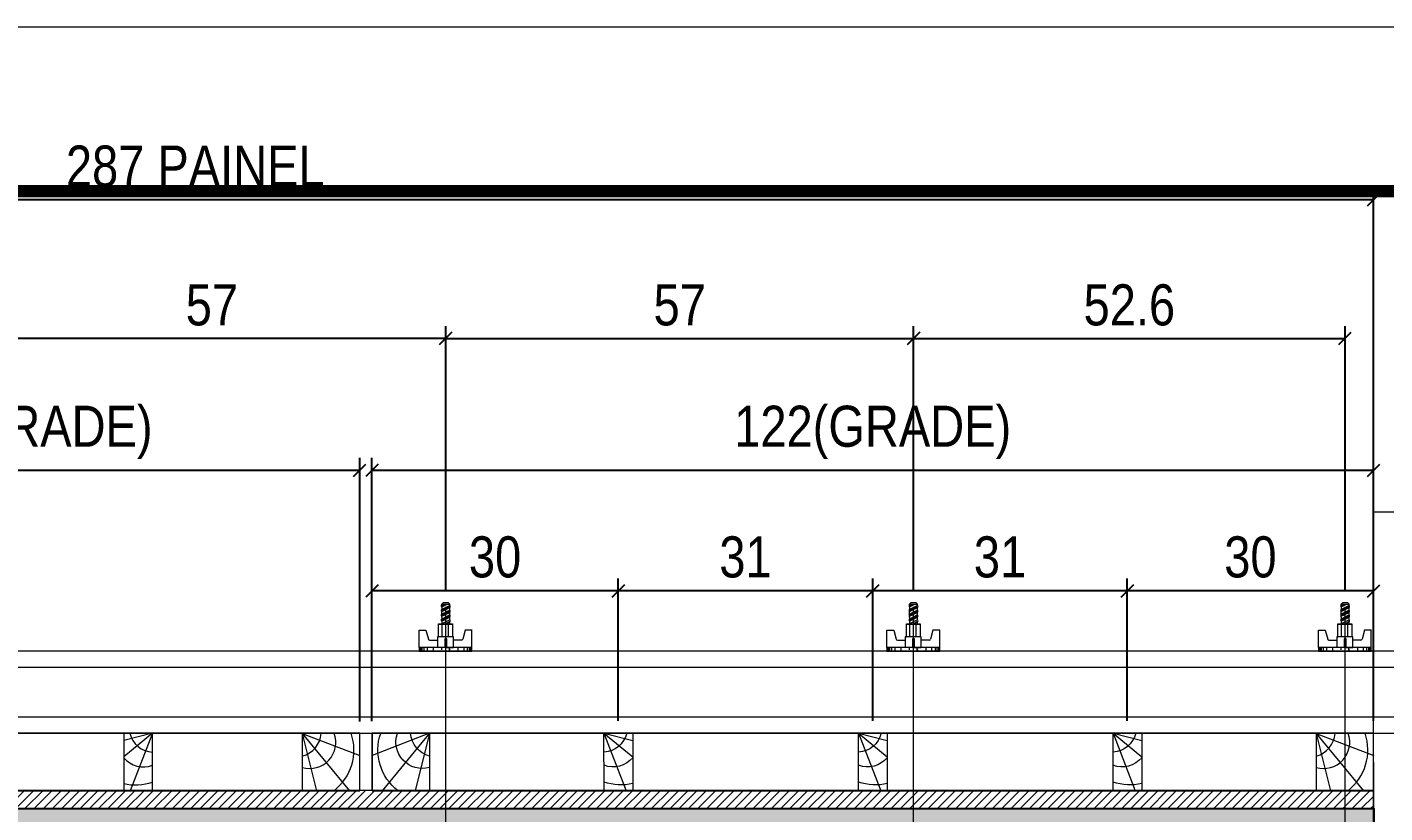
# Model space of a CAD drawing. Extents: x 14400 to 27878, y -21631 to 6985.
# Drawn here: x 16668.6 to 16999.3, y 3347.5 to 3539 of the extents above; entities that cross this region are included whole.
import ezdxf

# ---------------------------------------------------------------- set-up
doc = ezdxf.new("R2010")
doc.units = 0
doc.linetypes.add('DASHED', pattern=[0.75, 0.5, -0.25])
doc.layers.add('CHAPA', color=1, linetype='Continuous')
doc.layers.add('COTA', color=241, linetype='Continuous')
for name, color, linetype, lineweight in [('Folhas', 255, 'Continuous', 9), ('Hachura', 251, 'Continuous', 9), ('Madeira', 126, 'Continuous', 18), ('Perfil Metálico', 224, 'Continuous', 18), ('SARRAFO DE PRESSAO', 251, 'DASHED', 9)]:
    doc.layers.add(name, color=color, linetype=linetype, lineweight=lineweight)
doc.styles.add('COTA TECNICA 2X', font='techl___.ttf', dxfattribs={"height": 10})
doc.dimstyles.new('SECAO PILAR', dxfattribs={"dimtxt": 10, "dimasz": 3, "dimexe": 3, "dimexo": 3, "dimgap": 3, "dimtad": 1, "dimdec": 1, "dimlfac": 0.5, "dimzin": 12, "dimdsep": 46, "dimtxsty": 'COTA TECNICA 2X', "dimblk1": 'OBLIQUE', "dimblk2": 'OBLIQUE', "dimsah": 1, "dimcen": 0.9, "dimclrd": 256, "dimclre": 256, "dimclrt": 256, "dimadec": 1, "dimazin": 3, "dimtfac": 1, "dimtdec": 1, "dimtmove": 0, "dimatfit": 3, "dimfxl": 1, "dimtolj": 1, "dimtzin": 12, "dimarcsym": 0})

# ---------------------------------------------------------------- blocks, each defined once
blk = doc.blocks.new('9999999999')
at = {"layer": 'Folhas'}
blk.add_lwpolyline([(98138.98, 34190.21), (99623.98, 34190.21), (99623.98, 35240.21), (98138.98, 35240.21)], close=True, dxfattribs=at)
at = {"layer": 'Folhas', "color": 30, "const_width": 3}
blk.add_lwpolyline([(98213.98, 34230.21), (99583.98, 34230.21), (99583.98, 35200.21), (98213.98, 35200.21)], close=True, dxfattribs=at)
blk = doc.blocks.new('PONTALETE')
at = {"layer": 'Madeira'}
for q in [(2.71, 7), (7, 5.76), (7, 1.74)]:
    blk.add_line((0, 0), q, dxfattribs=at)
blk.add_lwpolyline([(0, 0), (7, 0), (7, 7), (0, 7)], close=True, dxfattribs=at)
for centre, radius, start, end in [((2.04, 0.06), 6.23, 37.2818, 109.0913), ((1.09, 0.9), 3.19, 343.603, 109.9847), ((-0.21, -0.78), 3.09, 14.6322, 86.0383)]:
    blk.add_arc(centre, radius, start, end, dxfattribs=at)
blk = doc.blocks.new('MEIO PONTALETE')
at = {"layer": 'Madeira'}
for q in [(2.71, 7), (3.5, 2.88), (3.5, 0.87)]:
    blk.add_line((0, 0), q, dxfattribs=at)
blk.add_lwpolyline([(0, 0), (3.5, 0), (3.5, 7), (0, 7)], close=True, dxfattribs=at)
for centre, radius, start, end in [((2.04, 0.06), 6.23, 76.4499, 109.0913), ((1.09, 0.9), 3.19, 40.9063, 109.9847), ((-0.21, -0.78), 3.09, 14.6322, 86.0383)]:
    blk.add_arc(centre, radius, start, end, dxfattribs=at)
blk = doc.blocks.new('_Oblique')
at = {"color": 0, "linetype": 'ByBlock', "lineweight": -2}
blk.add_line((-0.5, -0.5), (0.5, 0.5), dxfattribs=at)
blk = doc.blocks.new('*D1422')
at = {"layer": 'COTA', "lineweight": -2, "transparency": 16777216}
for p, q in [((23398.02, 894.9), (23398.02, 929.61)), ((23458.02, 894.91), (23458.02, 929.61)), ((23458.02, 926.61), (23398.02, 926.61))]:
    blk.add_line(p, q, dxfattribs=at)
at = {"layer": 'Defpoints', "color": 0, "transparency": 16777216}
for p in [(23398.02, 926.61), (23398.02, 891.9), (23458.02, 891.91)]:
    blk.add_point(p, dxfattribs=at)
at = {"layer": 'COTA', "lineweight": -2, "transparency": 16777216, "xscale": 3, "yscale": 3, "zscale": 3, "rotation": 180}
blk.add_blockref('_Oblique', (23398.02, 926.61), dxfattribs=at)
at = {"layer": 'COTA', "lineweight": -2, "transparency": 16777216, "xscale": 3, "yscale": 3, "zscale": 3}
blk.add_blockref('_Oblique', (23458.02, 926.61), dxfattribs=at)
at = {"layer": 'COTA', "transparency": 16777216, "insert": (23428.02, 934.83), "char_height": 10, "attachment_point": 5, "style": 'COTA TECNICA 2X'}
blk.add_mtext('\\A1;30', dxfattribs=at)
blk = doc.blocks.new('*D1423')
at = {"layer": 'COTA', "lineweight": -2, "transparency": 16777216}
for p, q in [((23214.03, 894.89), (23214.03, 959.03)), ((23214.03, 956.03), (23458.02, 956.03)), ((23458.02, 894.91), (23458.02, 959.03))]:
    blk.add_line(p, q, dxfattribs=at)
at = {"layer": 'Defpoints', "color": 0, "transparency": 16777216}
for p in [(23458.02, 956.03), (23214.03, 891.89), (23458.02, 891.91)]:
    blk.add_point(p, dxfattribs=at)
at = {"layer": 'COTA', "lineweight": -2, "transparency": 16777216, "xscale": 3, "yscale": 3, "zscale": 3, "rotation": 180}
blk.add_blockref('_Oblique', (23214.03, 956.03), dxfattribs=at)
at = {"layer": 'COTA', "lineweight": -2, "transparency": 16777216, "xscale": 3, "yscale": 3, "zscale": 3}
blk.add_blockref('_Oblique', (23458.02, 956.03), dxfattribs=at)
at = {"layer": 'COTA', "transparency": 16777216, "insert": (23336.02, 965.25), "char_height": 10, "attachment_point": 5, "style": 'COTA TECNICA 2X'}
blk.add_mtext('\\A1;122(GRADE)', dxfattribs=at)
blk = doc.blocks.new('*D1424')
at = {"layer": 'COTA', "lineweight": -2, "transparency": 16777216}
for p, q in [((23336.02, 894.9), (23336.02, 929.61)), ((23398.02, 894.9), (23398.02, 929.61)), ((23398.02, 926.61), (23336.02, 926.61))]:
    blk.add_line(p, q, dxfattribs=at)
at = {"layer": 'Defpoints', "color": 0, "transparency": 16777216}
for p in [(23336.02, 926.61), (23336.02, 891.9), (23398.02, 891.9)]:
    blk.add_point(p, dxfattribs=at)
at = {"layer": 'COTA', "lineweight": -2, "transparency": 16777216, "xscale": 3, "yscale": 3, "zscale": 3, "rotation": 180}
blk.add_blockref('_Oblique', (23336.02, 926.61), dxfattribs=at)
at = {"layer": 'COTA', "lineweight": -2, "transparency": 16777216, "xscale": 3, "yscale": 3, "zscale": 3}
blk.add_blockref('_Oblique', (23398.02, 926.61), dxfattribs=at)
at = {"layer": 'COTA', "transparency": 16777216, "insert": (23367.02, 934.83), "char_height": 10, "attachment_point": 5, "style": 'COTA TECNICA 2X'}
blk.add_mtext('\\A1;31', dxfattribs=at)
blk = doc.blocks.new('*D1425')
at = {"layer": 'COTA', "lineweight": -2, "transparency": 16777216}
for p, q in [((23274.02, 894.9), (23274.02, 929.61)), ((23336.02, 894.9), (23336.02, 929.61)), ((23336.02, 926.61), (23274.02, 926.61))]:
    blk.add_line(p, q, dxfattribs=at)
at = {"layer": 'Defpoints', "color": 0, "transparency": 16777216}
for p in [(23274.02, 926.61), (23274.02, 891.9), (23336.02, 891.9)]:
    blk.add_point(p, dxfattribs=at)
at = {"layer": 'COTA', "lineweight": -2, "transparency": 16777216, "xscale": 3, "yscale": 3, "zscale": 3, "rotation": 180}
blk.add_blockref('_Oblique', (23274.02, 926.61), dxfattribs=at)
at = {"layer": 'COTA', "lineweight": -2, "transparency": 16777216, "xscale": 3, "yscale": 3, "zscale": 3}
blk.add_blockref('_Oblique', (23336.02, 926.61), dxfattribs=at)
at = {"layer": 'COTA', "transparency": 16777216, "insert": (23305.02, 934.83), "char_height": 10, "attachment_point": 5, "style": 'COTA TECNICA 2X'}
blk.add_mtext('\\A1;31', dxfattribs=at)
blk = doc.blocks.new('*D1426')
at = {"layer": 'COTA', "lineweight": -2, "transparency": 16777216}
for p, q in [((23214.03, 894.9), (23214.03, 929.61)), ((23274.02, 894.9), (23274.02, 929.61)), ((23274.02, 926.61), (23214.03, 926.61))]:
    blk.add_line(p, q, dxfattribs=at)
at = {"layer": 'Defpoints', "color": 0, "transparency": 16777216}
for p in [(23214.03, 926.61), (23214.03, 891.9), (23274.02, 891.9)]:
    blk.add_point(p, dxfattribs=at)
at = {"layer": 'COTA', "lineweight": -2, "transparency": 16777216, "xscale": 3, "yscale": 3, "zscale": 3, "rotation": 180}
blk.add_blockref('_Oblique', (23214.03, 926.61), dxfattribs=at)
at = {"layer": 'COTA', "lineweight": -2, "transparency": 16777216, "xscale": 3, "yscale": 3, "zscale": 3}
blk.add_blockref('_Oblique', (23274.02, 926.61), dxfattribs=at)
at = {"layer": 'COTA', "transparency": 16777216, "insert": (23244.02, 934.83), "char_height": 10, "attachment_point": 5, "style": 'COTA TECNICA 2X'}
blk.add_mtext('\\A1;30', dxfattribs=at)
blk = doc.blocks.new('*D1450')
at = {"layer": 'COTA', "lineweight": -2, "transparency": 16777216}
for p, q in [((22883.96, 894.96), (22883.96, 1025.02)), ((22883.96, 1022.02), (23458.02, 1022.02)), ((23458.02, 948.9), (23458.02, 1025.02))]:
    blk.add_line(p, q, dxfattribs=at)
at = {"layer": 'Defpoints', "color": 0, "transparency": 16777216}
for p in [(23458.02, 1022.02), (23458.02, 945.9), (22883.96, 891.96)]:
    blk.add_point(p, dxfattribs=at)
at = {"layer": 'COTA', "lineweight": -2, "transparency": 16777216, "xscale": 3, "yscale": 3, "zscale": 3, "rotation": 180}
blk.add_blockref('_Oblique', (22883.96, 1022.02), dxfattribs=at)
at = {"layer": 'COTA', "lineweight": -2, "transparency": 16777216, "xscale": 3, "yscale": 3, "zscale": 3}
blk.add_blockref('_Oblique', (23458.02, 1022.02), dxfattribs=at)
at = {"layer": 'COTA', "transparency": 16777216, "insert": (23170.99, 1030.11), "char_height": 10, "attachment_point": 5, "style": 'COTA TECNICA 2X'}
blk.add_mtext('\\A1;287 PAINEL', dxfattribs=at)
blk = doc.blocks.new('C')
at = {"layer": 'Hachura', "color": 0}
for p, q in [((0, 3.22), (0, -3.22)), ((0.45, 3.22), (0, 3.22)), ((0.46, 3.16), (0, 3.16)), ((0.46, 3.05), (0, 3.05)), ((0.46, 2.88), (0, 2.88)), ((0, 2.75), (0, -1.16)), ((0.46, 2.65), (0, 2.65)), ((0.46, 2.23), (0, 2.23)), ((0.45, -3.23), (0.45, 3.22)), ((0.45, 3.22), (2.58, 3.22)), ((1.35, 1.94), (1.35, 0.96)), ((2.58, 2.39), (1.47, 2.09)), ((2.58, 3.22), (2.58, 2.39)), ((0.46, 1.51), (0, 1.51)), ((0.39, 0.49), (0.17, 0.49)), ((1.74, 0.97), (0.45, 0.97)), ((1.45, 0.1), (0.45, 0.1)), ((1.74, -0.97), (1.74, 0.97)), ((1.74, 0.97), (1.74, 0.84)), ((1.74, 0.97), (1.74, 0.84)), ((1.74, 0.84), (3.35, 0.84)), ((3.35, 0.45), (1.74, 0.45)), ((3.32, 0.84), (3.32, -0.84)), ((3.35, 0.84), (3.35, -0.84)), ((3.68, 0.45), (3.35, 0.45)), ((3.84, -0.52), (3.35, 0.45)), ((3.35, 0.06), (3.67, -0.57)), ((3.68, 0.45), (4.16, -0.52)), ((3.72, 0.5), (4.25, -0.57)), ((4.37, -0.55), (3.83, 0.53)), ((4.15, 0.45), (3.93, 0.45)), ((4.42, -0.52), (3.93, 0.45)), ((4.15, 0.45), (4.26, 0.45)), ((4.26, 0.45), (4.74, -0.52)), ((4.3, 0.5), (4.83, -0.57)), ((4.95, -0.55), (4.41, 0.53)), ((4.51, 0.45), (4.84, 0.45)), ((5, -0.52), (4.51, 0.45)), ((4.84, 0.45), (5.32, -0.52)), ((4.88, 0.5), (5.41, -0.57)), ((5.53, -0.55), (4.99, 0.53)), ((5.58, -0.52), (5.09, 0.45)), ((5.42, 0.45), (5.09, 0.45)), ((5.58, -0.52), (5.09, 0.45)), ((5.42, 0.45), (5.74, -0.19)), ((5.46, 0.5), (5.74, -0.07)), ((5.74, 0.19), (5.57, 0.53)), ((5.74, 0.32), (5.68, 0.45)), ((5.68, 0.45), (5.74, 0.45)), ((5.74, 0.45), (5.9, 0.29)), ((5.74, 0.45), (5.74, -0.52)), ((5.9, -0.36), (5.9, 0.29)), ((0.45, 0), (0, 0)), ((0.46, -1.52), (0, -1.52)), ((0.08, -0.48), (0.29, -0.48)), ((0.29, -0.48), (0.4, -0.48)), ((0.45, 0), (0.45, -0.97)), ((0.45, -0.16), (1.45, -0.16)), ((0.45, -0.65), (0.45, -0.32)), ((0.45, -3.23), (0.45, -0.65)), ((0.45, -0.97), (1.74, -0.97)), ((1.35, -1.94), (1.35, -0.97)), ((3.35, -0.32), (1.74, -0.32)), ((3.35, -0.84), (1.74, -0.84)), ((3.35, -0.07), (3.58, -0.52)), ((3.35, -0.52), (3.58, -0.52)), ((3.84, -0.52), (4.16, -0.52)), ((4.42, -0.52), (4.74, -0.52)), ((4.63, -0.52), (4.74, -0.52)), ((5, -0.52), (5.32, -0.52)), ((5.58, -0.52), (5.74, -0.52)), ((5.74, -0.52), (5.9, -0.36)), ((5.74, -0.52), (5.74, -0.52)), ((0.46, -2.23), (0, -2.23)), ((0.46, -2.65), (0, -2.65)), ((0.46, -2.88), (0, -2.88)), ((0.46, -3.05), (0, -3.05)), ((0.46, -3.16), (0, -3.16)), ((0, -3.22), (2.57, -3.22)), ((2.58, -2.39), (1.47, -2.1)), ((2.58, -3.23), (2.58, -2.39))]:
    blk.add_line(p, q, dxfattribs=at)
for centre, radius, start, end in [((1.52, 1.94), 0.161, 104.7436, 180), ((1.44, -0.03), 0.129, 272.695, 87.305), ((3.81, 0.39), 0.143, 25.5688, 154.4312), ((4.39, 0.39), 0.143, 25.5688, 154.4312), ((4.97, 0.39), 0.143, 25.5688, 154.4312), ((5.55, 0.39), 0.143, 25.5688, 154.4312), ((0.17, -0.37), 0.174, 221.744, 317.8592), ((3.71, -0.4), 0.174, 222.1408, 318.256), ((4.29, -0.4), 0.174, 222.1408, 318.256), ((4.87, -0.4), 0.174, 222.1408, 318.256), ((5.45, -0.4), 0.174, 222.1408, 318.256), ((5.61, -0.4), 0.174, 317.8592, 318.256), ((1.52, -1.94), 0.161, 180, 255.2564)]:
    blk.add_arc(centre, radius, start, end, dxfattribs=at)
blk = doc.blocks.new('*D1483')
at = {"layer": 'COTA', "lineweight": -2, "transparency": 16777216}
for p, q in [((23232.02, 926.7), (23232.02, 991.16)), ((23345.97, 926.7), (23345.97, 991.16)), ((23232.02, 988.16), (23345.97, 988.16))]:
    blk.add_line(p, q, dxfattribs=at)
at = {"layer": 'Defpoints', "color": 0, "transparency": 16777216}
for p in [(23345.97, 988.16), (23232.02, 923.7), (23345.97, 923.7)]:
    blk.add_point(p, dxfattribs=at)
at = {"layer": 'COTA', "lineweight": -2, "transparency": 16777216, "xscale": 3, "yscale": 3, "zscale": 3, "rotation": 180}
blk.add_blockref('_Oblique', (23232.02, 988.16), dxfattribs=at)
at = {"layer": 'COTA', "lineweight": -2, "transparency": 16777216, "xscale": 3, "yscale": 3, "zscale": 3}
blk.add_blockref('_Oblique', (23345.97, 988.16), dxfattribs=at)
at = {"layer": 'COTA', "transparency": 16777216, "insert": (23289, 996.27), "char_height": 10, "attachment_point": 5, "style": 'COTA TECNICA 2X'}
blk.add_mtext('\\A1;57', dxfattribs=at)
blk = doc.blocks.new('*D1484')
at = {"layer": 'COTA', "lineweight": -2, "transparency": 16777216}
for p, q in [((23345.97, 926.7), (23345.97, 991.16)), ((23451.1, 926.7), (23451.1, 991.16)), ((23345.97, 988.16), (23451.1, 988.16))]:
    blk.add_line(p, q, dxfattribs=at)
at = {"layer": 'Defpoints', "color": 0, "transparency": 16777216}
for p in [(23451.1, 988.16), (23345.97, 923.7), (23451.1, 923.7)]:
    blk.add_point(p, dxfattribs=at)
at = {"layer": 'COTA', "lineweight": -2, "transparency": 16777216, "xscale": 3, "yscale": 3, "zscale": 3, "rotation": 180}
blk.add_blockref('_Oblique', (23345.97, 988.16), dxfattribs=at)
at = {"layer": 'COTA', "lineweight": -2, "transparency": 16777216, "xscale": 3, "yscale": 3, "zscale": 3}
blk.add_blockref('_Oblique', (23451.1, 988.16), dxfattribs=at)
at = {"layer": 'COTA', "transparency": 16777216, "insert": (23398.53, 996.27), "char_height": 10, "attachment_point": 5, "style": 'COTA TECNICA 2X'}
blk.add_mtext('\\A1;52.6', dxfattribs=at)
blk = doc.blocks.new('*D1416')
at = {"layer": 'COTA', "lineweight": -2, "transparency": 16777216}
for p, q in [((23049.02, 894.89), (23049.02, 959.03)), ((23049.02, 956.03), (23211.05, 956.03)), ((23211.05, 894.81), (23211.05, 959.03))]:
    blk.add_line(p, q, dxfattribs=at)
at = {"layer": 'Defpoints', "color": 0, "transparency": 16777216}
for p in [(23211.05, 956.03), (23049.02, 891.89), (23211.05, 891.81)]:
    blk.add_point(p, dxfattribs=at)
at = {"layer": 'COTA', "lineweight": -2, "transparency": 16777216, "xscale": 3, "yscale": 3, "zscale": 3, "rotation": 180}
blk.add_blockref('_Oblique', (23049.02, 956.03), dxfattribs=at)
at = {"layer": 'COTA', "lineweight": -2, "transparency": 16777216, "xscale": 3, "yscale": 3, "zscale": 3}
blk.add_blockref('_Oblique', (23211.05, 956.03), dxfattribs=at)
at = {"layer": 'COTA', "transparency": 16777216, "insert": (23130.04, 965.25), "char_height": 10, "attachment_point": 5, "style": 'COTA TECNICA 2X'}
blk.add_mtext('\\A1;81(GRADE)', dxfattribs=at)
blk = doc.blocks.new('*D1462')
at = {"layer": 'COTA', "lineweight": -2, "transparency": 16777216}
for p, q in [((23118.07, 926.69), (23118.07, 991.16)), ((23232.02, 926.7), (23232.02, 991.16)), ((23232.02, 988.16), (23118.07, 988.16))]:
    blk.add_line(p, q, dxfattribs=at)
at = {"layer": 'Defpoints', "color": 0, "transparency": 16777216}
for p in [(23118.07, 988.16), (23118.07, 923.69), (23232.02, 923.7)]:
    blk.add_point(p, dxfattribs=at)
at = {"layer": 'COTA', "lineweight": -2, "transparency": 16777216, "xscale": 3, "yscale": 3, "zscale": 3, "rotation": 180}
blk.add_blockref('_Oblique', (23118.07, 988.16), dxfattribs=at)
at = {"layer": 'COTA', "lineweight": -2, "transparency": 16777216, "xscale": 3, "yscale": 3, "zscale": 3}
blk.add_blockref('_Oblique', (23232.02, 988.16), dxfattribs=at)
at = {"layer": 'COTA', "transparency": 16777216, "insert": (23175.04, 996.27), "char_height": 10, "attachment_point": 5, "style": 'COTA TECNICA 2X'}
blk.add_mtext('\\A1;57', dxfattribs=at)
blk = doc.blocks.new('A$C9791f2d9')
at = {"layer": 'Hachura'}
h = blk.add_hatch(dxfattribs=at)
h.set_pattern_fill('ANSI31', color=256, scale=0.5, angle=360, style=0)
h.set_pattern_definition([(45, (7268.9606, 1533.2216), (-1.122532, 1.122532), [])])
h.paths.add_polyline_path([(624.22, 625.58), (624.22, 629.96), (50.22, 629.99), (50.22, 625.57)])
h = blk.add_hatch(color=256, dxfattribs=at)
h.dxf.hatch_style = 1
h.paths.add_polyline_path([(50.22, 625.58), (50.22, 621.98), (624.22, 621.98), (624.22, 625.58)])
at = {"layer": 'CHAPA'}
blk.add_lwpolyline([(624.22, 621.98), (50.22, 621.98), (50.22, 625.58), (624.22, 625.58)], close=True, dxfattribs=at)
at = {"layer": 'Hachura'}
for p, q in [((398.11, 674.73), (398.12, 534.84)), ((512.06, 674.73), (512.07, 534.84)), ((617.19, 674.73), (617.2, 592.11))]:
    blk.add_line(p, q, dxfattribs=at)
blk.add_lwpolyline([(50.22, 625.58), (624.22, 625.58), (624.22, 629.98), (50.22, 629.98)], close=True, dxfattribs=at)
at = {"layer": 'Madeira'}
for points in [[(215.2, 643.93), (215.22, 629.93), (377.23, 629.93), (377.21, 643.93)], [(380.21, 643.93), (380.22, 629.93), (624.22, 629.93), (624.2, 643.93)]]:
    blk.add_lwpolyline(points, close=True, dxfattribs=at)
at = {"layer": 'Perfil Metálico'}
for points in [[(624.18, 697.93), (644.18, 697.93), (644.19, 67.93), (624.19, 67.93)], [(0, 663.93), (0, 643.93), (687.63, 643.93), (687.63, 663.93)], [(687.63, 647.93), (687.63, 659.93), (0, 659.93), (0, 647.93)]]:
    blk.add_lwpolyline(points, close=True, dxfattribs=at)
at = {"layer": 'Hachura', "linetype": 'Continuous', "xscale": 2, "yscale": 2, "zscale": 2, "rotation": 90.00000000000001}
for p in [(398.11, 663.93), (512.06, 663.93), (617.19, 663.93)]:
    blk.add_blockref('C', p, dxfattribs=at)
at = {"layer": 'Madeira'}
for name, p, xscale, yscale, zscale, rotation in [('MEIO PONTALETE', (326.74, 643.92), 1.999999997962732, 1.999999997962732, 1.999999997962732, 179.9370893031033), ('PONTALETE', (363.21, 643.91), 2, 2, 2, 270.0629106968967), ('PONTALETE', (394.21, 643.93), -2, 2, 2, 90.0629106968967), ('MEIO PONTALETE', (436.71, 643.92), -1.999999997962732, 1.999999997962732, 1.999999997962732, 180.0629106968967), ('MEIO PONTALETE', (498.71, 643.92), -1.999999997962732, 1.999999997962732, 1.999999997962732, 180.0629106968967), ('MEIO PONTALETE', (560.71, 643.92), -1.999999997962732, 1.999999997962732, 1.999999997962732, 180.0629106968967), ('PONTALETE', (610.2, 643.91), 2, 2, 2, 270.0629106968967)]:
    blk.add_blockref(name, p, dxfattribs=dict(at, xscale=xscale, yscale=yscale, zscale=zscale, rotation=rotation))
at = {"layer": 'COTA'}
dim = blk.add_linear_dim(base=(624.18, 774.04), p1=(50.12, 643.98), p2=(624.18, 697.93), text='<> PAINEL', dimstyle='SECAO PILAR', dxfattribs=at)
dim.commit()
dim.dimension.update_dxf_attribs({"geometry": '*D1450', "text_midpoint": (337.15, 782.14), "insert": (-22833.84, -247.97)})
for base, p1, p2, picture, middle in [((284.23, 740.19), (398.18, 675.73), (284.23, 675.72), '*D1462', (341.21, 748.3)), ((512.13, 740.19), (398.18, 675.73), (512.13, 675.73), '*D1483', (455.16, 748.3)), ((617.26, 740.19), (512.13, 675.73), (617.26, 675.73), '*D1484', (564.7, 748.3))]:
    dim = blk.add_linear_dim(base=base, p1=p1, p2=p2, dimstyle='SECAO PILAR', override={"dimtmove": 1}, dxfattribs=at)
    dim.commit()
    dim.dimension.update_dxf_attribs({"geometry": picture, "text_midpoint": middle, "insert": (-22833.84, -247.97)})
for base, p1, p2, picture, middle in [((377.21, 708.06), (215.18, 643.91), (377.21, 643.83), '*D1416', (296.2, 717.28)), ((624.18, 708.06), (380.19, 643.91), (624.18, 643.94), '*D1423', (502.18, 717.28))]:
    dim = blk.add_linear_dim(base=base, p1=p1, p2=p2, angle=180, text='<>(GRADE)', dimstyle='SECAO PILAR', dxfattribs=at)
    dim.commit()
    dim.dimension.update_dxf_attribs({"geometry": picture, "text_midpoint": middle, "insert": (-22833.84, -247.97)})
for base, p1, p2, picture, middle in [((380.19, 678.64), (440.18, 643.93), (380.19, 643.93), '*D1426', (410.18, 686.86)), ((440.18, 678.64), (502.18, 643.93), (440.18, 643.93), '*D1425', (471.18, 686.86)), ((502.18, 678.64), (564.18, 643.93), (502.18, 643.93), '*D1424', (533.18, 686.86)), ((564.18, 678.64), (624.18, 643.94), (564.18, 643.93), '*D1422', (594.18, 686.86))]:
    dim = blk.add_linear_dim(base=base, p1=p1, p2=p2, angle=180, dimstyle='SECAO PILAR', dxfattribs=at)
    dim.commit()
    dim.dimension.update_dxf_attribs({"geometry": picture, "text_midpoint": middle, "insert": (-22833.84, -247.97)})

msp = doc.modelspace()

# ---------------------------------------------------------------- block references
msp.add_blockref('A$C9791f2d9', (16372.408, 2722.925))
at = {"layer": 'SARRAFO DE PRESSAO', "color": 6, "linetype": 'ByBlock'}
msp.add_blockref('9999999999', (-82127.011, -31701.203), dxfattribs=at)

doc.saveas('drawing.dxf')
